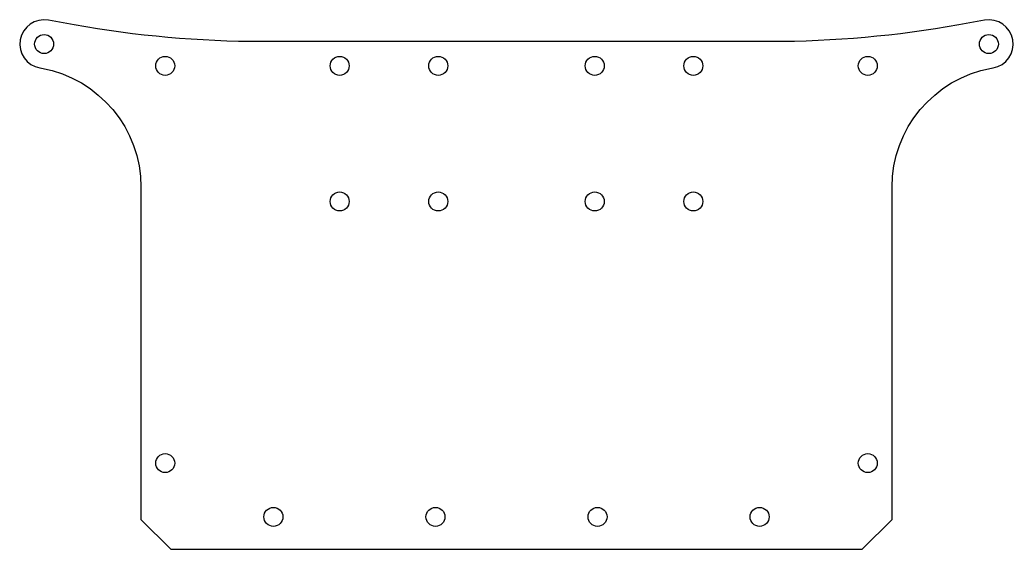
# Model space of a CAD drawing. Header units: inches. Extents: x -8.5 to 1.8, y -4.5 to 1.
import ezdxf

# ---------------------------------------------------------------- set-up
doc = ezdxf.new("R2010")
doc.units = ezdxf.units.IN
doc.layers.get('0').update_dxf_attribs({"linetype": 'CONTINUOUS'})

msp = doc.modelspace()

# ---------------------------------------------------------------- linework, layer by layer
msp.add_lwpolyline([(-7.25, -4.148), (-6.943, -4.455), (0.193, -4.455), (0.5, -4.148), (0.5, -0.719, -0.362963), (1.526, 0.508), (1.544, 0.511, 1), (1.456, 1.004), (1.19, 0.956, -0.044553), (-0.75, 0.783), (-6, 0.783, -0.044553), (-7.94, 0.956), (-8.206, 1.004, 1), (-8.294, 0.511), (-8.276, 0.508, -0.362963), (-7.25, -0.719)], format="xyb", close=True)
for centre in [(-8.25, 0.758), (1.5, 0.758), (-7, 0.533), (-5.2, 0.533), (-4.182, 0.533), (-2.568, 0.533), (-1.55, 0.533), (0.25, 0.533), (-5.2, -0.867), (-4.182, -0.867), (-2.568, -0.867), (-1.55, -0.867), (-7, -3.567), (0.25, -3.567), (-5.884, -4.122), (-4.211, -4.122), (-2.539, -4.122), (-0.866, -4.122)]:
    msp.add_circle(centre, 0.098)

doc.saveas('drawing.dxf')
